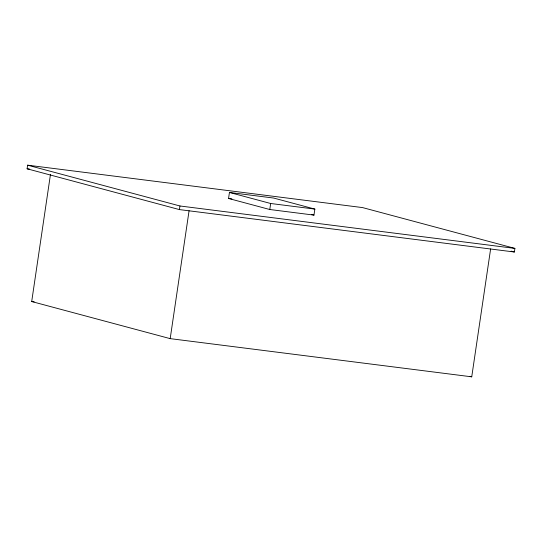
<?xml version="1.0" encoding="UTF-8"?>
<svg xmlns="http://www.w3.org/2000/svg" width="542" height="542" viewBox="0 0 542 542"><rect width="100%" height="100%" fill="white"/><g stroke="black" fill="none" stroke-linecap="round" stroke-linejoin="round"><path stroke-width="0.81" d="M27.1 168.786L27.635 165.174L362.584 207.593L514.9 248.399L514.365 252.01L179.416 209.591L27.1 168.786L29.62 169.104M490.632 248.88L471.736 376.826L170.188 338.635L31.7 301.535L50.467 174.422M179.416 209.591L179.951 205.98L27.635 165.174M170.188 338.635L189.083 210.689M228.561 198.467L229.449 192.451L273.642 198.047L314.861 209.09L313.967 215.106L269.78 209.51L228.561 198.467L231.901 198.894M269.78 209.51L270.668 203.494L229.449 192.451M270.668 203.494L314.861 209.09M179.951 205.98L514.9 248.399M31.7 301.535L34.214 301.853M511.106 251.136L514.365 252.01M311.548 214.456L313.967 215.106M470.11 376.392L471.736 376.826"/></g></svg>
